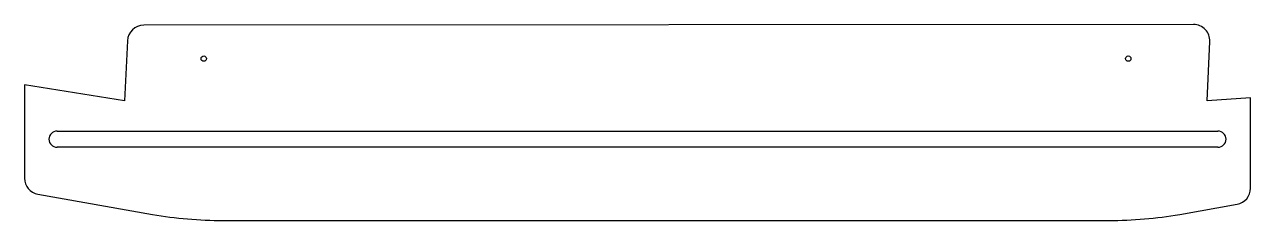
# Model space of a CAD drawing. Header units: metres. Extents: x 0 to 1505, y 0 to 241.
import ezdxf

# ---------------------------------------------------------------- set-up
doc = ezdxf.new("R2010")
doc.units = ezdxf.units.M
for name, color, linetype in [('CONTOUR', 7, 'CONTINUOUS'), ('HOLES', 1, 'CONTINUOUS'), ('POCKET', 3, 'CONTINUOUS')]:
    doc.layers.add(name, color=color, linetype=linetype)

msp = doc.modelspace()

# ---------------------------------------------------------------- linework, layer by layer
at = {"layer": 'CONTOUR'}
for p, q in [((1435.0869, 240.9849), (146.2975, 240.0077)), ((126.3346, 220.9458), (122.8624, 147)), ((1451.8651, 147), (1455.0827, 220.1055)), ((122.8624, 147), (0, 166.9018)), ((0, 166.9018), (0, 52.0474)), ((1505, 150.7152), (1451.8651, 147)), ((1505, 39.7045), (1505, 150.7152)), ((16.527, 32.3512), (156.9202, 7.5961)), ((1418.0798, 7.5961), (1488.473, 20.0083)), ((243.7443, 0), (1331.2557, 0))]:
    msp.add_line(p, q, dxfattribs=at)
for centre, radius, start, end in [((1435.1021, 220.9849), 20, 357.4798, 90.0434), ((146.3126, 220.0077), 20, 90.0434, 177.3116), ((20, 52.0474), 20, 180, 260), ((1485, 39.7045), 20, 280, 0), ((243.7443, 500), 500, 260, 270), ((1331.2557, 500), 500, 270, 280)]:
    msp.add_arc(centre, radius, start, end, dxfattribs=at)
at = {"layer": 'HOLES'}
for centre in [(220, 199), (1355, 199)]:
    msp.add_circle(centre, 3.3, dxfattribs=at)
at = {"layer": 'POCKET'}
for p, q in [((40, 110), (1465, 110)), ((1465, 90), (40, 90))]:
    msp.add_line(p, q, dxfattribs=at)
for centre, start, end in [((40, 100), 90, 270), ((1465, 100), 270, 90)]:
    msp.add_arc(centre, 10, start, end, dxfattribs=at)

doc.saveas('drawing.dxf')
